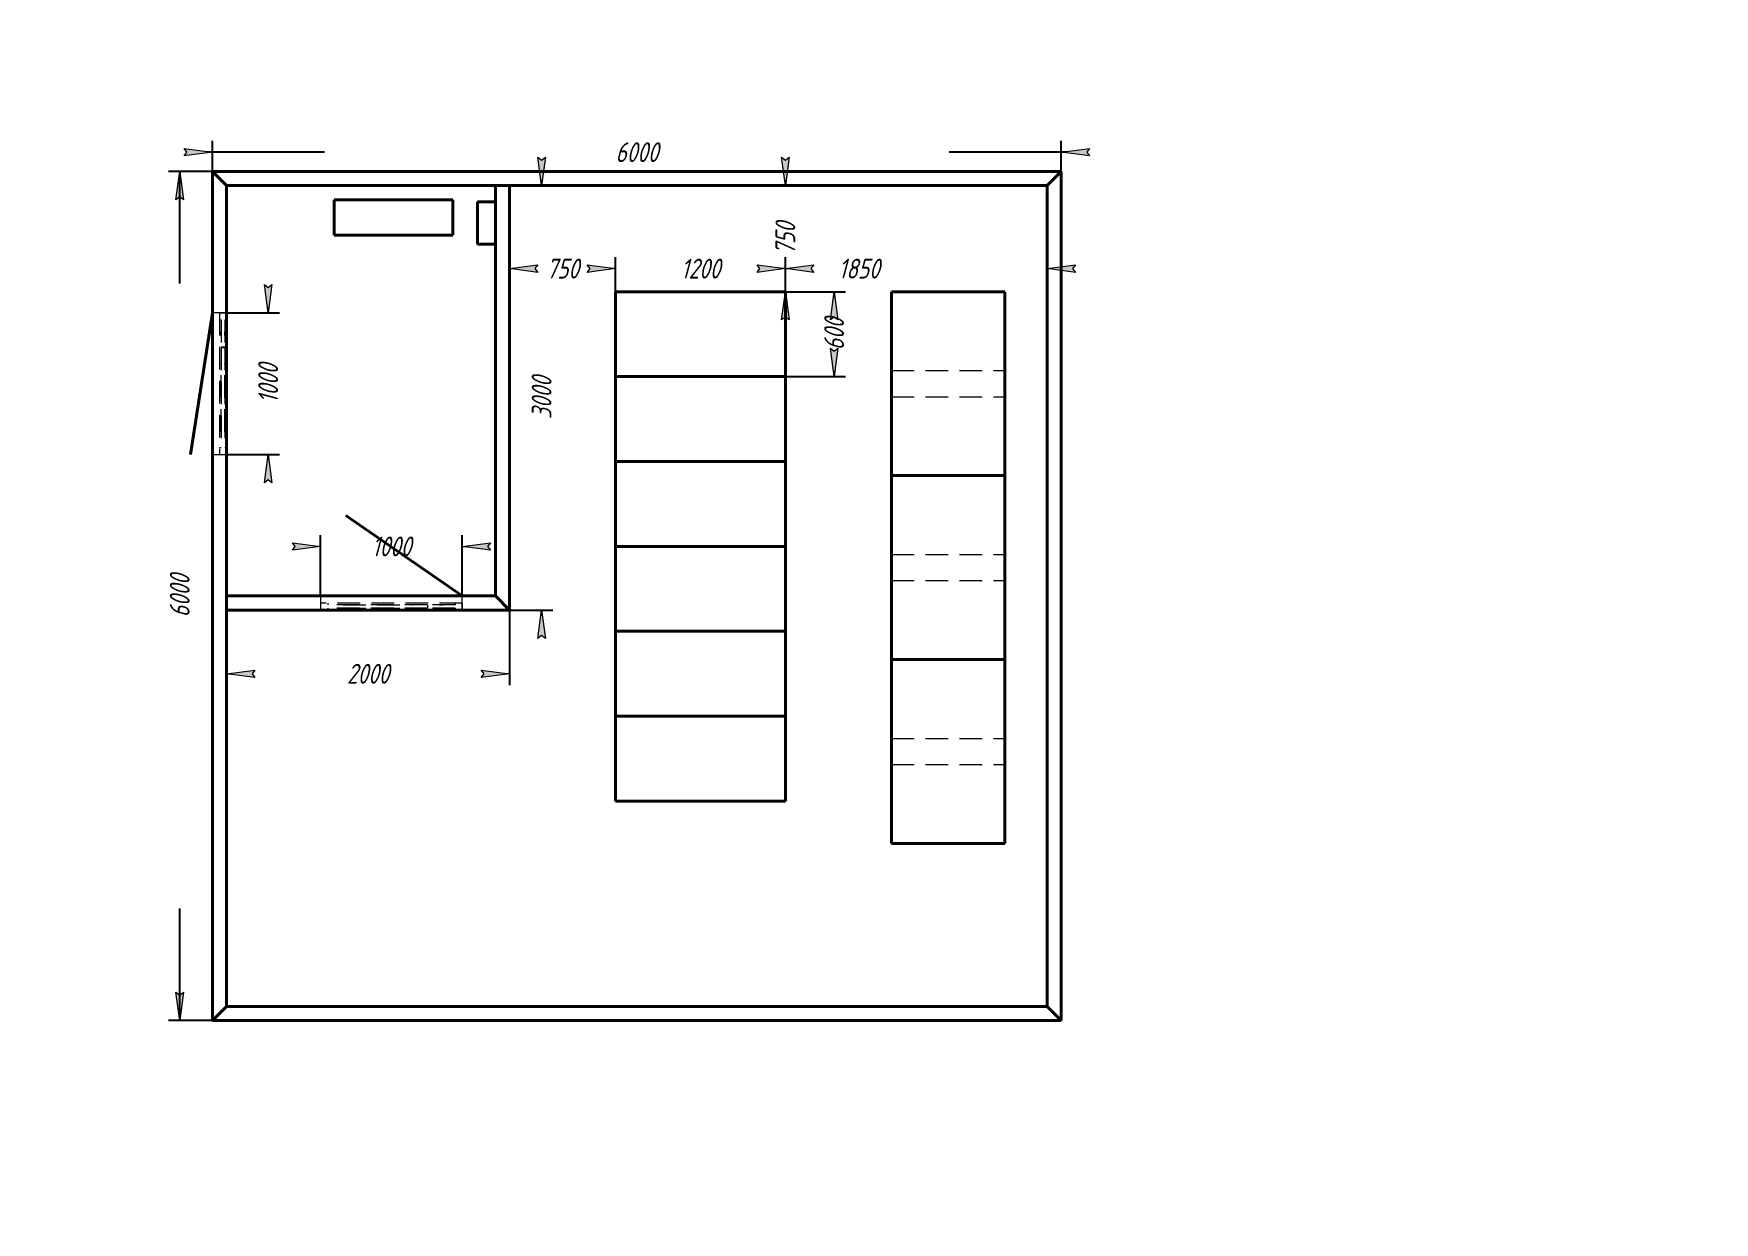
# Model space of a CAD drawing. Header units: millimetres. Extents: x 0 to 297, y 0 to 210.
import ezdxf

# ---------------------------------------------------------------- set-up
doc = ezdxf.new("R2010")
doc.units = ezdxf.units.MM
for name, pattern in [('K5LT_BASIC', [0]), ('K5LT_DASHED', [6, 4, -2]), ('K5LT_THIN', [0])]:
    doc.linetypes.add(name, pattern=pattern)
doc.layers.add('Системный слой', color=7, linetype='Continuous')
doc.styles.add('KDIMTEXTSTYLE', font='GOST_AU.SHX', dxfattribs={"width": 0.96, "oblique": 15, "height": 5})
doc.dimstyles.new('KDIMSTYLE (0.03)', dxfattribs={"dimtxt": 5, "dimasz": 1, "dimexe": 2, "dimexo": 0, "dimgap": 1, "dimtad": 1, "dimlfac": 40, "dimtxsty": 'KDIMTEXTSTYLE', "dimsah": 1, "dimcen": 0, "dimdle": 1, "dimadec": 0, "dimazin": 0, "dimtfac": 0.667, "dimtmove": 0, "dimatfit": 3, "dimfxl": 1, "dimtvp": 1, "dimtolj": 1, "dimtzin": 0, "dimarcsym": 0})

# ---------------------------------------------------------------- blocks, each defined once
blk = doc.blocks.new('KDIMARROW_01')
at = {"layer": 'Системный слой'}
blk.add_hatch(color=0, dxfattribs=at).paths.add_polyline_path([(-5, -0.6582624912261956), (0, 0), (-5, 0.658262491226197), (-4.5, 5.51091059616309e-16)])
at = {"layer": 'Системный слой', "color": 0, "linetype": 'K5LT_THIN', "lineweight": 18}
for p, q in [((-4.5, 5.51091059616309e-16), (-5, 0.658262491226197)), ((-5, 0.658262491226197), (0, 0)), ((0, 0), (-5, -0.6582624912261956)), ((-5, -0.6582624912261956), (-4.5, 5.51091059616309e-16)), ((0, 0), (-1, 0))]:
    blk.add_line(p, q, dxfattribs=at)

msp = doc.modelspace()

# ---------------------------------------------------------------- linework, layer by layer
at = {"layer": 'Системный слой', "color": 150, "linetype": 'K5LT_BASIC', "lineweight": 40, "true_color": 0x0080ff}
for p, q in [((34.09048990908832, 183.163682103715), (31.59048990908832, 185.663682103715)), ((31.59048990908832, 185.663682103715), (31.59048990908832, 35.6636821037149)), ((31.59048990908832, 185.663682103715), (34.09048990908832, 183.163682103715)), ((181.5904899090883, 185.663682103715), (31.59048990908832, 185.663682103715)), ((181.5904899090883, 185.663682103715), (179.0904899090883, 183.163682103715)), ((179.0904899090883, 183.163682103715), (181.5904899090883, 185.663682103715)), ((181.5904899090883, 35.6636821037149), (181.5904899090883, 185.663682103715)), ((34.09048990908832, 38.1636821037149), (34.09048990908832, 183.163682103715)), ((34.09048990908832, 183.163682103715), (179.0904899090883, 183.163682103715)), ((81.5904899090882, 183.163682103715), (81.59048990908832, 110.6636821037149)), ((84.0904899090882, 183.163682103715), (81.5904899090882, 183.163682103715)), ((84.09048990908832, 108.1636821037149), (84.0904899090882, 183.163682103715)), ((179.0904899090883, 183.163682103715), (179.0904899090883, 38.1636821037149)), ((53.09048990908821, 180.663682103717), (53.09048990908821, 174.413682103717)), ((74.0904899090882, 180.6636821037171), (53.09048990908821, 180.663682103717)), ((74.0904899090882, 174.4136821037171), (74.0904899090882, 180.6636821037171)), ((78.4654899090882, 180.3095791221144), (78.4654899090882, 172.8095791221144)), ((81.5904899090882, 180.3095791221144), (78.4654899090882, 180.3095791221144)), ((53.09048990908821, 174.413682103717), (74.0904899090882, 174.4136821037171)), ((78.4654899090882, 172.8095791221144), (81.5904899090882, 172.8095791221144)), ((132.8404899090883, 164.4136821037149), (102.8404899090883, 164.4136821037149)), ((102.8404899090883, 164.4136821037149), (102.8404899090883, 149.4136821037148)), ((132.8404899090883, 149.4136821037148), (132.8404899090883, 164.4136821037149)), ((151.5904899090864, 164.4136821037149), (151.5904899090885, 131.9136821037149)), ((171.5904899090864, 164.4136821037149), (151.5904899090864, 164.4136821037149)), ((171.5904899090885, 131.9136821037149), (171.5904899090864, 164.4136821037149)), ((31.59048990908832, 160.6636821037149), (27.69407753003713, 135.6636821037149)), ((132.8404899090883, 149.4136821037148), (102.8404899090883, 149.4136821037148)), ((102.8404899090883, 149.4136821037148), (102.8404899090883, 134.4136821037148)), ((102.8404899090883, 149.4136821037148), (132.8404899090883, 149.4136821037148)), ((132.8404899090883, 134.4136821037148), (132.8404899090883, 149.4136821037148)), ((102.8404899090883, 134.4136821037148), (132.8404899090883, 134.4136821037148)), ((132.8404899090883, 134.4136821037148), (102.8404899090883, 134.4136821037148)), ((102.8404899090883, 134.4136821037148), (102.8404899090883, 119.4136821037148)), ((132.8404899090883, 119.4136821037148), (132.8404899090883, 134.4136821037148)), ((151.5904899090885, 131.9136821037149), (171.5904899090885, 131.9136821037149)), ((151.5904899090885, 131.9136821037149), (151.5904899090885, 99.4136821037149)), ((171.5904899090885, 131.9136821037149), (151.5904899090885, 131.9136821037149)), ((171.5904899090885, 99.4136821037149), (171.5904899090885, 131.9136821037149)), ((75.72142096448215, 110.6636821037149), (55.14951128965083, 124.8691927362328)), ((102.8404899090883, 119.4136821037148), (132.8404899090883, 119.4136821037148)), ((132.8404899090883, 119.4136821037148), (102.8404899090883, 119.4136821037148)), ((102.8404899090883, 119.4136821037148), (102.8404899090883, 104.4136821037148)), ((132.8404899090883, 104.4136821037148), (132.8404899090883, 119.4136821037148)), ((34.09048990908832, 110.663682103715), (34.09048990908832, 108.163682103715)), ((81.59048990908832, 110.6636821037149), (34.09048990908832, 110.663682103715)), ((81.59048990908832, 110.6636821037149), (84.09048990908832, 108.1636821037149)), ((84.09048990908832, 108.1636821037149), (81.59048990908832, 110.6636821037149)), ((34.09048990908832, 108.163682103715), (84.09048990908832, 108.1636821037149)), ((132.8404899090883, 104.4136821037148), (102.8404899090883, 104.4136821037148)), ((102.8404899090883, 104.4136821037148), (102.8404899090883, 89.41368210371485)), ((102.8404899090883, 104.4136821037148), (132.8404899090883, 104.4136821037148)), ((132.8404899090883, 89.41368210371485), (132.8404899090883, 104.4136821037148)), ((151.5904899090885, 99.4136821037149), (151.5904899090885, 66.9136821037149)), ((171.5904899090885, 99.4136821037149), (151.5904899090885, 99.4136821037149)), ((151.5904899090885, 99.4136821037149), (171.5904899090885, 99.4136821037149)), ((171.5904899090885, 66.9136821037149), (171.5904899090885, 99.4136821037149)), ((102.8404899090883, 89.41368210371485), (132.8404899090883, 89.41368210371485)), ((132.8404899090883, 89.41368210371485), (102.8404899090883, 89.41368210371485)), ((102.8404899090883, 89.41368210371485), (102.8404899090883, 74.41368210371485)), ((132.8404899090883, 74.41368210371485), (132.8404899090883, 89.41368210371485)), ((102.8404899090883, 74.41368210371485), (132.8404899090883, 74.41368210371485)), ((151.5904899090885, 66.9136821037149), (171.5904899090885, 66.9136821037149)), ((31.59048990908832, 35.6636821037149), (34.09048990908832, 38.1636821037149)), ((34.09048990908832, 38.1636821037149), (31.59048990908832, 35.6636821037149)), ((31.59048990908832, 35.6636821037149), (181.5904899090883, 35.6636821037149)), ((179.0904899090883, 38.1636821037149), (34.09048990908832, 38.1636821037149)), ((179.0904899090883, 38.1636821037149), (181.5904899090883, 35.6636821037149)), ((181.5904899090883, 35.6636821037149), (179.0904899090883, 38.1636821037149))]:
    msp.add_line(p, q, dxfattribs=at)
at = {"layer": 'Системный слой', "color": 7, "linetype": 'K5LT_DASHED', "lineweight": 18}
for p, q in [((181.5904899090883, 185.663682103715), (31.59048990908832, 185.663682103715)), ((31.59048990908832, 185.663682103715), (31.59048990908832, 35.6636821037149)), ((181.5904899090883, 35.6636821037149), (181.5904899090883, 185.663682103715)), ((81.5904899090882, 172.8095791221144), (81.5904899090882, 180.3095791221144)), ((34.09048990908832, 160.663682103715), (31.59048990908832, 160.663682103715)), ((32.84048990908832, 160.663682103715), (34.09048990908832, 160.663682103715)), ((32.84048990908832, 160.663682103715), (32.84048990908832, 135.663682103715)), ((34.09048990908832, 160.663682103715), (34.09048990908832, 135.663682103715)), ((32.84048990908832, 159.413682103715), (33.15298990908832, 159.413682103715)), ((33.15298990908832, 159.413682103715), (33.15298990908832, 154.588682103715)), ((33.77798990908832, 159.413682103715), (34.09048990908832, 159.413682103715)), ((33.77798990908832, 159.413682103715), (33.77798990908832, 154.588682103715)), ((33.15298990908832, 157.338682103715), (33.16548990908836, 157.338682103715)), ((33.15298990908832, 156.663682103715), (33.16548990908836, 156.663682103715)), ((33.77798990908832, 154.588682103715), (33.15298990908832, 154.588682103715)), ((33.15298990908832, 154.538682103715), (33.77798990908832, 154.538682103715)), ((33.15298990908832, 154.538682103715), (33.15298990908832, 136.913682103715)), ((33.16548990908836, 156.663682103715), (33.16548990908836, 157.338682103715)), ((33.76548990908839, 157.338682103715), (33.77798990908832, 157.338682103715)), ((33.76548990908839, 156.663682103715), (33.76548990908839, 157.338682103715)), ((33.76548990908839, 156.663682103715), (33.77798990908832, 156.663682103715)), ((33.77798990908832, 154.538682103715), (33.77798990908832, 136.913682103715)), ((33.15298990908832, 151.788682103715), (33.16548990908836, 151.788682103715)), ((33.16548990908836, 139.663682103715), (33.16548990908836, 151.788682103715)), ((33.76548990908839, 151.788682103715), (33.77798990908832, 151.788682103715)), ((33.76548990908839, 139.663682103715), (33.76548990908839, 151.788682103715)), ((151.5904899090864, 150.4636821037149), (171.5904899090864, 150.4636821037149)), ((151.5904899090864, 145.863682103715), (171.5904899090864, 145.863682103715)), ((33.15298990908832, 139.663682103715), (33.16548990908836, 139.663682103715)), ((33.76548990908839, 139.663682103715), (33.77798990908832, 139.663682103715)), ((32.84048990908832, 136.913682103715), (33.15298990908832, 136.913682103715)), ((33.77798990908832, 136.913682103715), (34.09048990908832, 136.913682103715)), ((31.59048990908832, 135.663682103715), (34.09048990908832, 135.663682103715)), ((32.84048990908832, 135.663682103715), (34.09048990908832, 135.663682103715)), ((151.5904899090885, 117.9636821037149), (171.5904899090885, 117.9636821037149)), ((151.5904899090885, 113.363682103715), (171.5904899090885, 113.363682103715)), ((50.72142096448215, 110.663682103715), (50.72142096448215, 108.163682103715)), ((75.72142096448215, 108.1636821037149), (75.72142096448215, 110.6636821037149)), ((75.72142096448215, 109.4136821037149), (50.72142096448215, 109.4136821037149)), ((50.72142096448215, 109.4136821037149), (50.72142096448215, 108.1636821037149)), ((75.72142096448215, 108.1636821037149), (50.72142096448215, 108.1636821037149)), ((51.97142096448215, 109.4136821037149), (51.97142096448215, 109.1011821037149)), ((69.59642096448215, 109.1011821037149), (51.97142096448215, 109.1011821037149)), ((51.97142096448215, 108.4761821037149), (51.97142096448215, 108.1636821037149)), ((69.59642096448215, 108.4761821037149), (51.97142096448215, 108.4761821037149)), ((54.72142096448215, 109.1011821037149), (54.72142096448215, 109.0886821037149)), ((54.72142096448215, 109.0886821037149), (66.84642096448215, 109.0886821037149)), ((54.72142096448215, 108.488682103715), (54.72142096448215, 108.4761821037149)), ((54.72142096448215, 108.488682103715), (66.84642096448215, 108.488682103715)), ((66.84642096448215, 109.1011821037149), (66.84642096448215, 109.0886821037149)), ((66.84642096448215, 108.488682103715), (66.84642096448215, 108.4761821037149)), ((69.59642096448215, 109.1011821037149), (69.59642096448215, 108.4761821037149)), ((74.47142096448215, 109.1011821037149), (69.64642096448222, 109.1011821037149)), ((69.64642096448222, 108.4761821037149), (69.64642096448222, 109.1011821037149)), ((74.47142096448215, 108.4761821037149), (69.64642096448222, 108.4761821037149)), ((71.72142096448215, 109.1011821037149), (71.72142096448215, 109.0886821037149)), ((71.72142096448215, 109.0886821037149), (72.39642096448222, 109.0886821037149)), ((71.72142096448215, 108.488682103715), (71.72142096448215, 108.4761821037149)), ((71.72142096448215, 108.488682103715), (72.39642096448222, 108.488682103715)), ((72.39642096448222, 109.1011821037149), (72.39642096448222, 109.0886821037149)), ((72.39642096448222, 108.488682103715), (72.39642096448222, 108.4761821037149)), ((74.47142096448215, 109.4136821037149), (74.47142096448215, 109.1011821037149)), ((74.47142096448215, 108.4761821037149), (74.47142096448215, 108.1636821037149)), ((75.72142096448215, 109.4136821037149), (75.72142096448215, 108.1636821037149)), ((151.5904899090885, 85.46368210371492), (171.5904899090885, 85.46368210371492)), ((151.5904899090885, 80.86368210371495), (171.5904899090885, 80.86368210371495)), ((31.59048990908832, 35.6636821037149), (181.5904899090883, 35.6636821037149))]:
    msp.add_line(p, q, dxfattribs=at)

# ---------------------------------------------------------------- dimensions: what is measured, and where the dimension line sits
at = {"layer": 'Системный слой', "color": 7}
for base, p1, p2, location in [((31.59048990908832, 189.0553138742135), (181.5904899090883, 185.663682103715), (31.59048990908832, 185.663682103715), (106.5904899090883, 189.0553138742135)), ((102.8404899090883, 168.4840881609697), (84.0904899090882, 165.0170277056608), (102.8404899090883, 164.4136821037149), (93.4654899090882, 168.4840881609697)), ((102.8404899090883, 168.4840881609697), (132.8404899090883, 164.4136821037149), (102.8404899090883, 164.6868314718218), (117.8404899090883, 168.4840881609697)), ((132.8404899090883, 168.4840881609697), (179.0904899090883, 153.1299632874589), (132.8404899090883, 164.4136821037149), (145.8404899090883, 168.4840881609697)), ((50.72142096448215, 119.4136821037148), (75.72142096448215, 110.6636821037149), (50.72142096448215, 110.6636821037149), (63.22142096448215, 119.4136821037148)), ((84.09048990908832, 96.91368210371479), (34.09048990908832, 108.1636821037149), (84.09048990908832, 108.1636821037149), (59.09048990908832, 96.91368210371479))]:
    msp.add_linear_dim(base=base, p1=p1, p2=p2, location=location, dimstyle='KDIMSTYLE (0.03)', override={"dimexo": 0, "dimpost": '\\H3.5;\\W0.965;\\Q15;<>', "dimblk1": 'KDIMARROW_01', "dimblk2": 'KDIMARROW_01', "dimse1": 0, "dimse2": 0, "dimclrt": 7, "dimtolj": 1}, dxfattribs=at).render()
for base, p1, p2, location in [((25.81429178960605, 185.663682103715), (31.59048990908832, 35.6636821037149), (31.59048990908832, 185.663682103715), (25.81429178960605, 110.6636821037149)), ((89.76510841913898, 108.1636821037149), (84.0904899090882, 183.163682103715), (84.09048990908832, 108.1636821037149), (89.76510841913898, 145.6636821037149)), ((132.8404899090883, 164.4136821037149), (158.6770627519711, 183.163682103715), (132.8404899090883, 164.4136821037149), (132.8404899090883, 173.7886821037149)), ((141.4530215710756, 164.4136821037149), (132.8404899090883, 149.4136821037148), (132.8404899090883, 164.4136821037149), (141.4530215710756, 156.9136821037148)), ((41.44418274353177, 135.6636821037149), (34.09048990908832, 160.6636821037149), (34.09048990908832, 135.6636821037149), (41.44418274353177, 148.1636821037149))]:
    msp.add_linear_dim(base=base, p1=p1, p2=p2, angle=90, location=location, dimstyle='KDIMSTYLE (0.03)', override={"dimexo": 0, "dimpost": '\\H3.5;\\W0.965;\\Q15;<>', "dimblk1": 'KDIMARROW_01', "dimblk2": 'KDIMARROW_01', "dimse1": 0, "dimse2": 0, "dimclrt": 7, "dimtolj": 1}, dxfattribs=at).render()

doc.saveas('drawing.dxf')
